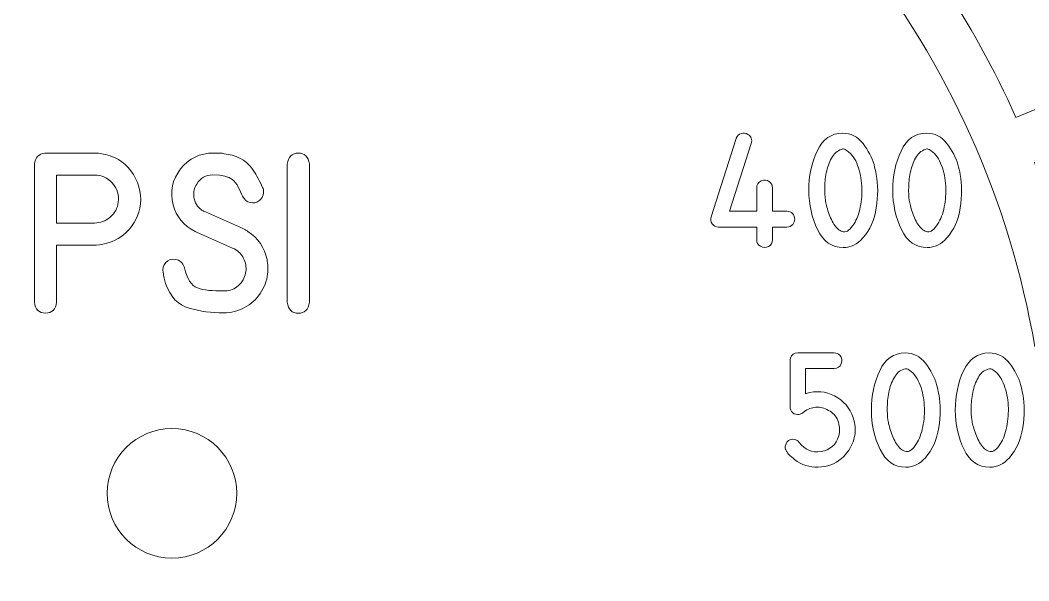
# Model space of a CAD drawing. Header units: millimetres. Extents: x -213 to 146, y -128 to 100.
# Drawn here: x -3.33 to 12.23, y -28.43 to -19.78 of the extents above; entities that cross this region are included whole.
import ezdxf

# ---------------------------------------------------------------- set-up
doc = ezdxf.new("R2010")
doc.units = ezdxf.units.MM
doc.header["$MEASUREMENT"] = 0
doc.layers.add('CUT', color=7, linetype='Continuous')
doc.layers.add('Engrave', color=7, linetype='Continuous')

msp = doc.modelspace()

# ---------------------------------------------------------------- linework, layer by layer
at = {"layer": 'CUT', "color": 250, "lineweight": 9}
msp.add_ellipse((-0.992, -27.0832), major_axis=(0, 17.5001), ratio=0.9999943, dxfattribs=at)
msp.add_open_spline([(-0.992, -26.0831), (-1.5442, -26.0831), (-1.992, -26.5308), (-1.992, -27.0831), (-1.992, -27.0831), (-1.992, -27.6353), (-1.5442, -28.0831), (-0.992, -28.0831), (-0.992, -28.0831), (-0.4397, -28.0831), (0.008, -27.6353), (0.008, -27.0831), (0.008, -27.0831), (0.008, -26.5308), (-0.4397, -26.0831), (-0.992, -26.0831)], degree=3, knots=[0, 0, 0, 0, 0.2, 0.2, 0.2, 0.2, 0.4, 0.4, 0.4, 0.4, 0.6, 0.6, 0.6, 0.6, 1, 1, 1, 1], dxfattribs=at)
at = {"layer": 'Engrave', "color": 240, "lineweight": 9}
for points, knots in [([(14.7694, -24.3303), (14.7264, -24.084), (14.6776, -23.8387), (14.6231, -23.5947), (14.6231, -23.5947), (14.6231, -23.5947), (12.9113, -23.9352), (12.9113, -23.9352), (12.9113, -23.9352), (12.7604, -23.2687), (12.5619, -22.6141), (12.3171, -21.9762), (12.3171, -21.9762), (12.3171, -21.9762), (13.9296, -21.3083), (13.9296, -21.3083), (13.9296, -21.3083), (13.8393, -21.0751), (13.7436, -20.8441), (13.6425, -20.6154), (13.6425, -20.6154), (13.6425, -20.6154), (12.0301, -21.2833), (12.0301, -21.2833), (12.0301, -21.2833), (11.3709, -19.8034), (10.4647, -18.447), (9.3497, -17.2718), (9.3497, -17.2718), (9.3497, -17.2718), (10.5838, -16.0376), (10.5838, -16.0376), (10.5838, -16.0376), (10.4112, -15.8567), (10.2344, -15.6799), (10.0535, -15.5073), (10.0535, -15.5073), (10.0535, -15.5073), (8.8193, -16.7414), (8.8193, -16.7414), (8.8193, -16.7414), (7.644, -15.6264), (6.2878, -14.7201), (4.8078, -14.061), (4.8078, -14.061), (4.8078, -14.061), (5.4757, -12.4486), (5.4757, -12.4486), (5.4757, -12.4486), (5.247, -12.3475), (5.016, -12.2518), (4.7828, -12.1615), (4.7828, -12.1615), (4.7828, -12.1615), (4.1149, -13.774), (4.1149, -13.774), (4.1149, -13.774), (2.6024, -13.1937), (1.0025, -12.8754), (-0.617, -12.8328), (-0.617, -12.8328), (-0.617, -12.8328), (-0.617, -11.0875), (-0.617, -11.0875), (-0.617, -11.0875), (-0.8669, -11.0816), (-1.117, -11.0816), (-1.367, -11.0875), (-1.367, -11.0875), (-1.367, -11.0875), (-1.367, -12.8328), (-1.367, -12.8328), (-1.367, -12.8328), (-1.8633, -12.8458), (-2.3586, -12.8848), (-2.8508, -12.9496), (-2.8508, -12.9496), (-2.8508, -12.9496), (-2.9885, -12.0805), (-2.9885, -12.0805), (-2.9885, -12.0805), (-2.9885, -12.0805), (-3.7292, -12.1978), (-3.7292, -12.1978), (-3.7292, -12.1978), (-3.7292, -12.1978), (-3.5916, -13.0669), (-3.5916, -13.0669), (-3.5916, -13.0669), (-4.0798, -13.1574), (-4.5628, -13.2734), (-5.0389, -13.4144), (-5.0389, -13.4144), (-5.0389, -13.4144), (-5.5782, -11.7545), (-5.5782, -11.7545), (-5.5782, -11.7545), (-5.8178, -11.8261), (-6.0556, -11.9034), (-6.2915, -11.9862), (-6.2915, -11.9862), (-6.2915, -11.9862), (-5.7522, -13.6461), (-5.7522, -13.6461), (-5.7522, -13.6461), (-6.2202, -13.8119), (-6.6792, -14.002), (-7.1273, -14.2157), (-7.1273, -14.2157), (-7.1273, -14.2157), (-7.5268, -13.4317), (-7.5268, -13.4317), (-7.5268, -13.4317), (-7.5268, -13.4317), (-8.1951, -13.7722), (-8.1951, -13.7722), (-8.1951, -13.7722), (-8.1951, -13.7722), (-7.7956, -14.5562), (-7.7956, -14.5562), (-7.7956, -14.5562), (-8.2319, -14.7932), (-8.6555, -15.0528), (-9.0647, -15.3339), (-9.0647, -15.3339), (-9.0647, -15.3339), (-10.0906, -13.9219), (-10.0906, -13.9219), (-10.0906, -13.9219), (-10.2962, -14.0641), (-10.4985, -14.2111), (-10.6973, -14.3628), (-10.6973, -14.3628), (-10.6973, -14.3628), (-9.6714, -15.7748), (-9.6714, -15.7748), (-9.6714, -15.7748), (-10.0653, -16.0771), (-10.4431, -16.3997), (-10.8033, -16.7414), (-10.8033, -16.7414), (-10.8033, -16.7414), (-11.4255, -16.1192), (-11.4255, -16.1192), (-11.4255, -16.1192), (-11.4255, -16.1192), (-11.9558, -16.6496), (-11.9558, -16.6496), (-11.9558, -16.6496), (-11.9558, -16.6496), (-10.8031, -17.8023), (-10.8031, -17.8023), (-10.8031, -17.8023), (-10.3169, -17.2883), (-9.791, -16.8133), (-9.2304, -16.3818), (-9.2304, -16.3818), (-9.2304, -16.3818), (-8.6237, -15.9409), (-8.6237, -15.9409), (-8.6237, -15.9409), (-4.8326, -13.3356), (0.0247, -12.8414), (4.2628, -14.6297), (4.2628, -14.6297), (8.501, -16.418), (11.543, -20.2835), (12.3218, -24.8171), (12.3218, -24.8171), (12.3218, -24.8171), (14.7694, -24.3303), (14.7694, -24.3303)], [0, 0, 0, 0, 0.0227273, 0.0227273, 0.0227273, 0.0227273, 0.0454545, 0.0454545, 0.0454545, 0.0454545, 0.0681818, 0.0681818, 0.0681818, 0.0681818, 0.0909091, 0.0909091, 0.0909091, 0.0909091, 0.1136364, 0.1136364, 0.1136364, 0.1136364, 0.1363636, 0.1363636, 0.1363636, 0.1363636, 0.1590909, 0.1590909, 0.1590909, 0.1590909, 0.1818182, 0.1818182, 0.1818182, 0.1818182, 0.2045455, 0.2045455, 0.2045455, 0.2045455, 0.2272727, 0.2272727, 0.2272727, 0.2272727, 0.25, 0.25, 0.25, 0.25, 0.2727273, 0.2727273, 0.2727273, 0.2727273, 0.2954545, 0.2954545, 0.2954545, 0.2954545, 0.3181818, 0.3181818, 0.3181818, 0.3181818, 0.3409091, 0.3409091, 0.3409091, 0.3409091, 0.3636364, 0.3636364, 0.3636364, 0.3636364, 0.3863636, 0.3863636, 0.3863636, 0.3863636, 0.4090909, 0.4090909, 0.4090909, 0.4090909, 0.4318182, 0.4318182, 0.4318182, 0.4318182, 0.4545455, 0.4545455, 0.4545455, 0.4545455, 0.4772727, 0.4772727, 0.4772727, 0.4772727, 0.5, 0.5, 0.5, 0.5, 0.5227273, 0.5227273, 0.5227273, 0.5227273, 0.5454545, 0.5454545, 0.5454545, 0.5454545, 0.5681818, 0.5681818, 0.5681818, 0.5681818, 0.5909091, 0.5909091, 0.5909091, 0.5909091, 0.6136364, 0.6136364, 0.6136364, 0.6136364, 0.6363636, 0.6363636, 0.6363636, 0.6363636, 0.6590909, 0.6590909, 0.6590909, 0.6590909, 0.6818182, 0.6818182, 0.6818182, 0.6818182, 0.7045455, 0.7045455, 0.7045455, 0.7045455, 0.7272727, 0.7272727, 0.7272727, 0.7272727, 0.75, 0.75, 0.75, 0.75, 0.7727273, 0.7727273, 0.7727273, 0.7727273, 0.7954545, 0.7954545, 0.7954545, 0.7954545, 0.8181818, 0.8181818, 0.8181818, 0.8181818, 0.8409091, 0.8409091, 0.8409091, 0.8409091, 0.8636364, 0.8636364, 0.8636364, 0.8636364, 0.8863636, 0.8863636, 0.8863636, 0.8863636, 0.9090909, 0.9090909, 0.9090909, 0.9090909, 0.9318182, 0.9318182, 0.9318182, 0.9318182, 0.9545455, 0.9545455, 0.9545455, 0.9545455, 1, 1, 1, 1]), ([(7.4421, -22.974), (7.4007, -22.974), (7.3683, -22.9572), (7.3445, -22.924), (7.3445, -22.924), (7.3207, -22.8908), (7.3148, -22.8543), (7.3269, -22.8146), (7.3269, -22.8146), (7.3269, -22.8146), (7.7135, -21.6105), (7.7135, -21.6105), (7.7135, -21.6105), (7.7135, -21.6099), (7.7135, -21.609), (7.7138, -21.6078), (7.7138, -21.6078), (7.714, -21.6067), (7.7146, -21.6055), (7.7152, -21.6046), (7.7152, -21.6046), (7.7296, -21.5678), (7.7546, -21.5437), (7.7902, -21.5323), (7.7902, -21.5323), (7.8258, -21.5205), (7.8607, -21.5249), (7.8951, -21.5449), (7.8951, -21.5449), (7.9486, -21.5784), (7.9651, -21.6252), (7.9451, -21.6854), (7.9451, -21.6854), (7.9451, -21.6854), (7.6091, -22.7303), (7.6091, -22.7303), (7.6091, -22.7303), (7.6091, -22.7303), (8.0304, -22.7303), (8.0304, -22.7303), (8.0304, -22.7303), (8.0304, -22.7303), (8.0304, -22.3728), (8.0304, -22.3728), (8.0304, -22.3728), (8.0304, -22.321), (8.0536, -22.2843), (8.1, -22.2625), (8.1, -22.2625), (8.1468, -22.2408), (8.1897, -22.2455), (8.2294, -22.2772), (8.2294, -22.2772), (8.2591, -22.3013), (8.2741, -22.3331), (8.2741, -22.3728), (8.2741, -22.3728), (8.2741, -22.3728), (8.2741, -22.7303), (8.2741, -22.7303), (8.2741, -22.7303), (8.2741, -22.7303), (8.4972, -22.7303), (8.4972, -22.7303), (8.4972, -22.7303), (8.5369, -22.7303), (8.5666, -22.7429), (8.5869, -22.7685), (8.5869, -22.7685), (8.6069, -22.7941), (8.6169, -22.822), (8.6169, -22.8526), (8.6169, -22.8526), (8.6169, -22.8828), (8.6069, -22.9108), (8.5869, -22.936), (8.5869, -22.936), (8.5666, -22.9613), (8.5369, -22.974), (8.4972, -22.974), (8.4972, -22.974), (8.4972, -22.974), (8.2741, -22.974), (8.2741, -22.974), (8.2741, -22.974), (8.2741, -22.9813), (8.2741, -23.0154), (8.2741, -23.0763), (8.2741, -23.0763), (8.2741, -23.1371), (8.2741, -23.168), (8.2741, -23.1686), (8.2741, -23.1686), (8.2741, -23.2186), (8.2529, -23.2541), (8.2103, -23.2753), (8.2103, -23.2753), (8.1691, -23.295), (8.1289, -23.2938), (8.0895, -23.2718), (8.0895, -23.2718), (8.0501, -23.25), (8.0307, -23.2156), (8.0313, -23.1686), (8.0313, -23.1686), (8.0313, -23.1645), (8.031, -23.133), (8.031, -23.0739), (8.031, -23.0739), (8.0307, -23.0145), (8.0304, -22.9813), (8.0304, -22.974), (8.0304, -22.974), (8.0304, -22.974), (7.4421, -22.974), (7.4421, -22.974)], [0, 0, 0, 0, 0.0333333, 0.0333333, 0.0333333, 0.0333333, 0.0666667, 0.0666667, 0.0666667, 0.0666667, 0.1, 0.1, 0.1, 0.1, 0.1333333, 0.1333333, 0.1333333, 0.1333333, 0.1666667, 0.1666667, 0.1666667, 0.1666667, 0.2, 0.2, 0.2, 0.2, 0.2333333, 0.2333333, 0.2333333, 0.2333333, 0.2666667, 0.2666667, 0.2666667, 0.2666667, 0.3, 0.3, 0.3, 0.3, 0.3333333, 0.3333333, 0.3333333, 0.3333333, 0.3666667, 0.3666667, 0.3666667, 0.3666667, 0.4, 0.4, 0.4, 0.4, 0.4333333, 0.4333333, 0.4333333, 0.4333333, 0.4666667, 0.4666667, 0.4666667, 0.4666667, 0.5, 0.5, 0.5, 0.5, 0.5333333, 0.5333333, 0.5333333, 0.5333333, 0.5666667, 0.5666667, 0.5666667, 0.5666667, 0.6, 0.6, 0.6, 0.6, 0.6333333, 0.6333333, 0.6333333, 0.6333333, 0.6666667, 0.6666667, 0.6666667, 0.6666667, 0.7, 0.7, 0.7, 0.7, 0.7333333, 0.7333333, 0.7333333, 0.7333333, 0.7666667, 0.7666667, 0.7666667, 0.7666667, 0.8, 0.8, 0.8, 0.8, 0.8333333, 0.8333333, 0.8333333, 0.8333333, 0.8666667, 0.8666667, 0.8666667, 0.8666667, 0.9, 0.9, 0.9, 0.9, 0.9333333, 0.9333333, 0.9333333, 0.9333333, 1, 1, 1, 1]), ([(9.3556, -21.5261), (9.4844, -21.5261), (9.5893, -21.5796), (9.6711, -21.6863), (9.6711, -21.6863), (9.7525, -21.793), (9.8089, -21.9015), (9.8407, -22.0118), (9.8407, -22.0118), (9.8539, -22.06), (9.8654, -22.1105), (9.8751, -22.1635), (9.8751, -22.1635), (9.9045, -22.3201), (9.9045, -22.4918), (9.8754, -22.6785), (9.8754, -22.6785), (9.8466, -22.8652), (9.7778, -23.0198), (9.6693, -23.1427), (9.6693, -23.1427), (9.582, -23.2409), (9.4809, -23.29), (9.3662, -23.29), (9.3662, -23.29), (9.1898, -23.29), (9.0572, -23.198), (8.9687, -23.0142), (8.9687, -23.0142), (8.88, -22.8305), (8.835, -22.6285), (8.8344, -22.408), (8.8344, -22.408), (8.8335, -22.1876), (8.8764, -21.9853), (8.9629, -21.8016), (8.9629, -21.8016), (9.0496, -21.6178), (9.1807, -21.5261), (9.3556, -21.5261)], [0, 0, 0, 0, 0.0909091, 0.0909091, 0.0909091, 0.0909091, 0.1818182, 0.1818182, 0.1818182, 0.1818182, 0.2727273, 0.2727273, 0.2727273, 0.2727273, 0.3636364, 0.3636364, 0.3636364, 0.3636364, 0.4545455, 0.4545455, 0.4545455, 0.4545455, 0.5454545, 0.5454545, 0.5454545, 0.5454545, 0.6363636, 0.6363636, 0.6363636, 0.6363636, 0.7272727, 0.7272727, 0.7272727, 0.7272727, 0.8181818, 0.8181818, 0.8181818, 0.8181818, 1, 1, 1, 1]), ([(10.6509, -21.5261), (10.7797, -21.5261), (10.8846, -21.5796), (10.9664, -21.6863), (10.9664, -21.6863), (11.0478, -21.793), (11.1042, -21.9015), (11.136, -22.0118), (11.136, -22.0118), (11.1492, -22.06), (11.1607, -22.1105), (11.1704, -22.1635), (11.1704, -22.1635), (11.1998, -22.3201), (11.1998, -22.4918), (11.1707, -22.6785), (11.1707, -22.6785), (11.1419, -22.8652), (11.0731, -23.0198), (10.9646, -23.1427), (10.9646, -23.1427), (10.8773, -23.2409), (10.7762, -23.29), (10.6615, -23.29), (10.6615, -23.29), (10.4851, -23.29), (10.3525, -23.198), (10.264, -23.0142), (10.264, -23.0142), (10.1753, -22.8305), (10.1303, -22.6285), (10.1297, -22.408), (10.1297, -22.408), (10.1288, -22.1876), (10.1717, -21.9853), (10.2582, -21.8016), (10.2582, -21.8016), (10.3449, -21.6178), (10.476, -21.5261), (10.6509, -21.5261)], [0, 0, 0, 0, 0.0909091, 0.0909091, 0.0909091, 0.0909091, 0.1818182, 0.1818182, 0.1818182, 0.1818182, 0.2727273, 0.2727273, 0.2727273, 0.2727273, 0.3636364, 0.3636364, 0.3636364, 0.3636364, 0.4545455, 0.4545455, 0.4545455, 0.4545455, 0.5454545, 0.5454545, 0.5454545, 0.5454545, 0.6363636, 0.6363636, 0.6363636, 0.6363636, 0.7272727, 0.7272727, 0.7272727, 0.7272727, 0.8181818, 0.8181818, 0.8181818, 0.8181818, 1, 1, 1, 1]), ([(9.3618, -21.7698), (9.2936, -21.7836), (9.2392, -21.8227), (9.1995, -21.8871), (9.1995, -21.8871), (9.1595, -21.9512), (9.1301, -22.0244), (9.111, -22.1067), (9.111, -22.1067), (9.0922, -22.1887), (9.0819, -22.2716), (9.0802, -22.3554), (9.0802, -22.3554), (9.0784, -22.4392), (9.0816, -22.5074), (9.0896, -22.5597), (9.0896, -22.5597), (9.0966, -22.6091), (9.1128, -22.6726), (9.1387, -22.7505), (9.1387, -22.7505), (9.1645, -22.8282), (9.1972, -22.8952), (9.2366, -22.951), (9.2366, -22.951), (9.2757, -23.0072), (9.3206, -23.0392), (9.3712, -23.0475), (9.3712, -23.0475), (9.4218, -23.056), (9.4756, -23.0151), (9.5323, -22.9258), (9.5323, -22.9258), (9.5755, -22.8567), (9.6076, -22.7691), (9.6287, -22.6629), (9.6287, -22.6629), (9.6499, -22.5568), (9.6575, -22.4483), (9.6511, -22.3375), (9.6511, -22.3375), (9.6449, -22.2267), (9.6237, -22.122), (9.5879, -22.0238), (9.5879, -22.0238), (9.552, -21.9256), (9.4991, -21.8501), (9.4288, -21.7966), (9.4288, -21.7966), (9.4077, -21.7816), (9.3877, -21.7728), (9.3686, -21.7698), (9.3686, -21.7698), (9.368, -21.7698), (9.3674, -21.7698), (9.3665, -21.7698), (9.3665, -21.7698), (9.3656, -21.7698), (9.3641, -21.7698), (9.3618, -21.7698)], [0, 0, 0, 0, 0.0625, 0.0625, 0.0625, 0.0625, 0.125, 0.125, 0.125, 0.125, 0.1875, 0.1875, 0.1875, 0.1875, 0.25, 0.25, 0.25, 0.25, 0.3125, 0.3125, 0.3125, 0.3125, 0.375, 0.375, 0.375, 0.375, 0.4375, 0.4375, 0.4375, 0.4375, 0.5, 0.5, 0.5, 0.5, 0.5625, 0.5625, 0.5625, 0.5625, 0.625, 0.625, 0.625, 0.625, 0.6875, 0.6875, 0.6875, 0.6875, 0.75, 0.75, 0.75, 0.75, 0.8125, 0.8125, 0.8125, 0.8125, 0.875, 0.875, 0.875, 0.875, 1, 1, 1, 1]), ([(10.6571, -21.7698), (10.5889, -21.7836), (10.5345, -21.8227), (10.4948, -21.8871), (10.4948, -21.8871), (10.4548, -21.9512), (10.4254, -22.0244), (10.4063, -22.1067), (10.4063, -22.1067), (10.3875, -22.1887), (10.3772, -22.2716), (10.3755, -22.3554), (10.3755, -22.3554), (10.3737, -22.4392), (10.3769, -22.5074), (10.3849, -22.5597), (10.3849, -22.5597), (10.3919, -22.6091), (10.4081, -22.6726), (10.434, -22.7505), (10.434, -22.7505), (10.4598, -22.8282), (10.4925, -22.8952), (10.5319, -22.951), (10.5319, -22.951), (10.571, -23.0072), (10.6159, -23.0392), (10.6665, -23.0475), (10.6665, -23.0475), (10.7171, -23.056), (10.7709, -23.0151), (10.8276, -22.9258), (10.8276, -22.9258), (10.8708, -22.8567), (10.9029, -22.7691), (10.924, -22.6629), (10.924, -22.6629), (10.9452, -22.5568), (10.9528, -22.4483), (10.9464, -22.3375), (10.9464, -22.3375), (10.9402, -22.2267), (10.919, -22.122), (10.8832, -22.0238), (10.8832, -22.0238), (10.8473, -21.9256), (10.7944, -21.8501), (10.7241, -21.7966), (10.7241, -21.7966), (10.703, -21.7816), (10.683, -21.7728), (10.6639, -21.7698), (10.6639, -21.7698), (10.6633, -21.7698), (10.6627, -21.7698), (10.6618, -21.7698), (10.6618, -21.7698), (10.6609, -21.7698), (10.6594, -21.7698), (10.6571, -21.7698)], [0, 0, 0, 0, 0.0625, 0.0625, 0.0625, 0.0625, 0.125, 0.125, 0.125, 0.125, 0.1875, 0.1875, 0.1875, 0.1875, 0.25, 0.25, 0.25, 0.25, 0.3125, 0.3125, 0.3125, 0.3125, 0.375, 0.375, 0.375, 0.375, 0.4375, 0.4375, 0.4375, 0.4375, 0.5, 0.5, 0.5, 0.5, 0.5625, 0.5625, 0.5625, 0.5625, 0.625, 0.625, 0.625, 0.625, 0.6875, 0.6875, 0.6875, 0.6875, 0.75, 0.75, 0.75, 0.75, 0.8125, 0.8125, 0.8125, 0.8125, 0.875, 0.875, 0.875, 0.875, 1, 1, 1, 1]), ([(-2.1861, -21.8329), (-2.1861, -21.8329), (-2.1631, -21.8329), (-2.1631, -21.8329), (-2.1631, -21.8329), (-2.0602, -21.8403), (-1.9655, -21.8634), (-1.8787, -21.9029), (-1.8787, -21.9029), (-1.7124, -21.9807), (-1.5947, -22.1091), (-1.5256, -22.2877), (-1.5256, -22.2877), (-1.4564, -22.4659), (-1.4573, -22.64), (-1.5276, -22.8095), (-1.5276, -22.8095), (-1.5848, -22.9437), (-1.6692, -23.0491), (-1.7812, -23.1248), (-1.7812, -23.1248), (-1.8927, -23.2009), (-2.0203, -23.2433), (-2.1631, -23.252), (-2.1631, -23.252), (-2.1631, -23.252), (-2.1861, -23.2532), (-2.1861, -23.2532), (-2.1861, -23.2532), (-2.1861, -23.2532), (-2.7722, -23.2532), (-2.7722, -23.2532), (-2.7722, -23.2532), (-2.7722, -23.2532), (-2.7722, -24.1323), (-2.7722, -24.1323), (-2.7722, -24.1323), (-2.7866, -24.2455), (-2.8438, -24.3023), (-2.9434, -24.3023), (-2.9434, -24.3023), (-3.043, -24.3023), (-3.0998, -24.2455), (-3.1134, -24.1323), (-3.1134, -24.1323), (-3.1134, -24.1323), (-3.1134, -22.0016), (-3.1134, -22.0016), (-3.1134, -22.0016), (-3.1015, -21.902), (-3.0484, -21.8457), (-2.9541, -21.8329), (-2.9541, -21.8329), (-2.9541, -21.8329), (-2.9434, -21.8329), (-2.9434, -21.8329), (-2.9434, -21.8329), (-2.9434, -21.8329), (-2.1861, -21.8329), (-2.1861, -21.8329)], [0, 0, 0, 0, 0.0625, 0.0625, 0.0625, 0.0625, 0.125, 0.125, 0.125, 0.125, 0.1875, 0.1875, 0.1875, 0.1875, 0.25, 0.25, 0.25, 0.25, 0.3125, 0.3125, 0.3125, 0.3125, 0.375, 0.375, 0.375, 0.375, 0.4375, 0.4375, 0.4375, 0.4375, 0.5, 0.5, 0.5, 0.5, 0.5625, 0.5625, 0.5625, 0.5625, 0.625, 0.625, 0.625, 0.625, 0.6875, 0.6875, 0.6875, 0.6875, 0.75, 0.75, 0.75, 0.75, 0.8125, 0.8125, 0.8125, 0.8125, 0.875, 0.875, 0.875, 0.875, 1, 1, 1, 1]), ([(0.0804, -22.9882), (0.0804, -22.9882), (0.0997, -22.9964), (0.0997, -22.9964), (0.0997, -22.9964), (0.0997, -22.9964), (0.1215, -23.0071), (0.1215, -23.0071), (0.1215, -23.0071), (0.1215, -23.0071), (0.1409, -23.0182), (0.1409, -23.0182), (0.1409, -23.0182), (0.1462, -23.0223), (0.1528, -23.026), (0.1594, -23.0297), (0.1594, -23.0297), (0.1664, -23.033), (0.173, -23.0371), (0.1796, -23.0408), (0.1796, -23.0408), (0.3384, -23.1454), (0.4372, -23.2903), (0.4747, -23.4751), (0.4747, -23.4751), (0.4891, -23.5475), (0.4924, -23.622), (0.4845, -23.6981), (0.4845, -23.6981), (0.4714, -23.8076), (0.4331, -23.9084), (0.3693, -24.0014), (0.3693, -24.0014), (0.3055, -24.0945), (0.2253, -24.1661), (0.129, -24.2167), (0.129, -24.2167), (0.0252, -24.2714), (-0.0822, -24.2986), (-0.1933, -24.2986), (-0.1933, -24.2986), (-0.3797, -24.2986), (-0.5575, -24.2747), (-0.7275, -24.227), (-0.7275, -24.227), (-0.8971, -24.1792), (-1.0181, -24.0512), (-1.0901, -23.843), (-1.0901, -23.843), (-1.1, -23.8162), (-1.107, -23.7891), (-1.1119, -23.7611), (-1.1119, -23.7611), (-1.1169, -23.7327), (-1.1226, -23.7047), (-1.1288, -23.6763), (-1.1288, -23.6763), (-1.1407, -23.6187), (-1.1267, -23.5677), (-1.086, -23.5232), (-1.086, -23.5232), (-1.0457, -23.4792), (-0.995, -23.4623), (-0.9349, -23.4726), (-0.9349, -23.4726), (-0.8712, -23.4858), (-0.8271, -23.5249), (-0.802, -23.5907), (-0.802, -23.5907), (-0.802, -23.5907), (-0.7983, -23.6018), (-0.7983, -23.6018), (-0.7983, -23.6018), (-0.76, -23.7763), (-0.6925, -23.8804), (-0.5966, -23.9142), (-0.5966, -23.9142), (-0.5003, -23.9479), (-0.367, -23.9632), (-0.1958, -23.9599), (-0.1958, -23.9599), (-0.0381, -23.9599), (0.0701, -23.8858), (0.129, -23.738), (0.129, -23.738), (0.1545, -23.6722), (0.1586, -23.6035), (0.1409, -23.5323), (0.1409, -23.5323), (0.1232, -23.4615), (0.0882, -23.4018), (0.0359, -23.3545), (0.0359, -23.3545), (0.0125, -23.3343), (-0.018, -23.3158), (-0.0558, -23.2981), (-0.0558, -23.2981), (-0.0558, -23.2981), (-0.6139, -23.0532), (-0.6139, -23.0532), (-0.6139, -23.0532), (-0.6139, -23.0532), (-0.632, -23.0433), (-0.632, -23.0433), (-0.632, -23.0433), (-0.8148, -22.947), (-0.928, -22.81), (-0.972, -22.6322), (-0.972, -22.6322), (-1.0259, -22.4264), (-0.9885, -22.242), (-0.8592, -22.0782), (-0.8592, -22.0782), (-0.7304, -21.9148), (-0.5608, -21.8329), (-0.3513, -21.8329), (-0.3513, -21.8329), (-0.3513, -21.8329), (-0.2184, -21.8366), (-0.2184, -21.8366), (-0.2184, -21.8366), (-0.1752, -21.8444), (-0.1332, -21.8522), (-0.0933, -21.8601), (-0.0933, -21.8601), (-0.053, -21.8675), (-0.0122, -21.8806), (0.0285, -21.8992), (0.0285, -21.8992), (0.1298, -21.9465), (0.2076, -22.0119), (0.2615, -22.0947), (0.2615, -22.0947), (0.3154, -22.1774), (0.364, -22.2671), (0.4072, -22.3634), (0.4072, -22.3634), (0.4113, -22.3725), (0.415, -22.3828), (0.4183, -22.3947), (0.4183, -22.3947), (0.4269, -22.4342), (0.4228, -22.47), (0.4059, -22.5021), (0.4059, -22.5021), (0.3965, -22.5223), (0.3862, -22.5375), (0.3759, -22.5478), (0.3759, -22.5478), (0.3656, -22.5585), (0.357, -22.5655), (0.3508, -22.5696), (0.3508, -22.5696), (0.3088, -22.5992), (0.2631, -22.6083), (0.2133, -22.5959), (0.2133, -22.5959), (0.1631, -22.5848), (0.1252, -22.5527), (0.0985, -22.4996), (0.0985, -22.4996), (0.0775, -22.4531), (0.0553, -22.4054), (0.0318, -22.3568), (0.0318, -22.3568), (0.008, -22.3083), (-0.0254, -22.2679), (-0.0678, -22.2354), (-0.0678, -22.2354), (-0.0855, -22.2227), (-0.1028, -22.2132), (-0.1192, -22.2074), (-0.1192, -22.2074), (-0.1357, -22.2013), (-0.1538, -22.1947), (-0.174, -22.1873), (-0.174, -22.1873), (-0.174, -22.1873), (-0.2522, -22.1741), (-0.2522, -22.1741), (-0.2522, -22.1741), (-0.2522, -22.1741), (-0.3633, -22.1704), (-0.3633, -22.1704), (-0.3633, -22.1704), (-0.4711, -22.172), (-0.5534, -22.2185), (-0.6102, -22.3103), (-0.6102, -22.3103), (-0.6489, -22.3692), (-0.6633, -22.4346), (-0.6538, -22.507), (-0.6538, -22.507), (-0.6427, -22.5959), (-0.6008, -22.6651), (-0.5283, -22.7145), (-0.5283, -22.7145), (-0.525, -22.7165), (-0.5217, -22.7194), (-0.5176, -22.7223), (-0.5176, -22.7223), (-0.5135, -22.7248), (-0.509, -22.7276), (-0.5044, -22.7301), (-0.5044, -22.7301), (-0.5044, -22.7301), (-0.4909, -22.7359), (-0.4909, -22.7359), (-0.4909, -22.7359), (-0.4909, -22.7359), (-0.4765, -22.7421), (-0.4765, -22.7421), (-0.4765, -22.7421), (-0.4765, -22.7421), (0.0804, -22.9882), (0.0804, -22.9882)], [0, 0, 0, 0, 0.0181818, 0.0181818, 0.0181818, 0.0181818, 0.0363636, 0.0363636, 0.0363636, 0.0363636, 0.0545455, 0.0545455, 0.0545455, 0.0545455, 0.0727273, 0.0727273, 0.0727273, 0.0727273, 0.0909091, 0.0909091, 0.0909091, 0.0909091, 0.1090909, 0.1090909, 0.1090909, 0.1090909, 0.1272727, 0.1272727, 0.1272727, 0.1272727, 0.1454545, 0.1454545, 0.1454545, 0.1454545, 0.1636364, 0.1636364, 0.1636364, 0.1636364, 0.1818182, 0.1818182, 0.1818182, 0.1818182, 0.2, 0.2, 0.2, 0.2, 0.2181818, 0.2181818, 0.2181818, 0.2181818, 0.2363636, 0.2363636, 0.2363636, 0.2363636, 0.2545455, 0.2545455, 0.2545455, 0.2545455, 0.2727273, 0.2727273, 0.2727273, 0.2727273, 0.2909091, 0.2909091, 0.2909091, 0.2909091, 0.3090909, 0.3090909, 0.3090909, 0.3090909, 0.3272727, 0.3272727, 0.3272727, 0.3272727, 0.3454545, 0.3454545, 0.3454545, 0.3454545, 0.3636364, 0.3636364, 0.3636364, 0.3636364, 0.3818182, 0.3818182, 0.3818182, 0.3818182, 0.4, 0.4, 0.4, 0.4, 0.4181818, 0.4181818, 0.4181818, 0.4181818, 0.4363636, 0.4363636, 0.4363636, 0.4363636, 0.4545455, 0.4545455, 0.4545455, 0.4545455, 0.4727273, 0.4727273, 0.4727273, 0.4727273, 0.4909091, 0.4909091, 0.4909091, 0.4909091, 0.5090909, 0.5090909, 0.5090909, 0.5090909, 0.5272727, 0.5272727, 0.5272727, 0.5272727, 0.5454545, 0.5454545, 0.5454545, 0.5454545, 0.5636364, 0.5636364, 0.5636364, 0.5636364, 0.5818182, 0.5818182, 0.5818182, 0.5818182, 0.6, 0.6, 0.6, 0.6, 0.6181818, 0.6181818, 0.6181818, 0.6181818, 0.6363636, 0.6363636, 0.6363636, 0.6363636, 0.6545455, 0.6545455, 0.6545455, 0.6545455, 0.6727273, 0.6727273, 0.6727273, 0.6727273, 0.6909091, 0.6909091, 0.6909091, 0.6909091, 0.7090909, 0.7090909, 0.7090909, 0.7090909, 0.7272727, 0.7272727, 0.7272727, 0.7272727, 0.7454545, 0.7454545, 0.7454545, 0.7454545, 0.7636364, 0.7636364, 0.7636364, 0.7636364, 0.7818182, 0.7818182, 0.7818182, 0.7818182, 0.8, 0.8, 0.8, 0.8, 0.8181818, 0.8181818, 0.8181818, 0.8181818, 0.8363636, 0.8363636, 0.8363636, 0.8363636, 0.8545455, 0.8545455, 0.8545455, 0.8545455, 0.8727273, 0.8727273, 0.8727273, 0.8727273, 0.8909091, 0.8909091, 0.8909091, 0.8909091, 0.9090909, 0.9090909, 0.9090909, 0.9090909, 0.9272727, 0.9272727, 0.9272727, 0.9272727, 0.9454545, 0.9454545, 0.9454545, 0.9454545, 0.9636364, 0.9636364, 0.9636364, 0.9636364, 1, 1, 1, 1]), ([(1.1294, -24.136), (1.1117, -24.2492), (1.0545, -24.3056), (0.9578, -24.3052), (0.9578, -24.3052), (0.8607, -24.3048), (0.8039, -24.2484), (0.787, -24.136), (0.787, -24.136), (0.787, -24.136), (0.787, -22.0041), (0.787, -22.0041), (0.787, -22.0041), (0.8039, -21.8909), (0.8607, -21.8337), (0.9578, -21.8333), (0.9578, -21.8333), (1.0545, -21.8329), (1.1117, -21.8901), (1.1294, -22.0041), (1.1294, -22.0041), (1.1294, -22.0041), (1.1294, -24.136), (1.1294, -24.136)], [0, 0, 0, 0, 0.1428571, 0.1428571, 0.1428571, 0.1428571, 0.2857143, 0.2857143, 0.2857143, 0.2857143, 0.4285714, 0.4285714, 0.4285714, 0.4285714, 0.5714286, 0.5714286, 0.5714286, 0.5714286, 0.7142857, 0.7142857, 0.7142857, 0.7142857, 1, 1, 1, 1]), ([(-2.1861, -22.1729), (-2.1861, -22.1729), (-2.7722, -22.1729), (-2.7722, -22.1729), (-2.7722, -22.1729), (-2.7722, -22.1729), (-2.7722, -22.912), (-2.7722, -22.912), (-2.7722, -22.912), (-2.7722, -22.912), (-2.1861, -22.912), (-2.1861, -22.912), (-2.1861, -22.912), (-2.0944, -22.912), (-2.0137, -22.8816), (-1.9433, -22.8202), (-1.9433, -22.8202), (-1.8729, -22.7593), (-1.8318, -22.6828), (-1.8194, -22.5914), (-1.8194, -22.5914), (-1.805, -22.4803), (-1.8351, -22.3828), (-1.9087, -22.2988), (-1.9087, -22.2988), (-1.9828, -22.2148), (-2.0754, -22.1729), (-2.1861, -22.1729)], [0, 0, 0, 0, 0.125, 0.125, 0.125, 0.125, 0.25, 0.25, 0.25, 0.25, 0.375, 0.375, 0.375, 0.375, 0.5, 0.5, 0.5, 0.5, 0.625, 0.625, 0.625, 0.625, 0.75, 0.75, 0.75, 0.75, 1, 1, 1, 1]), ([(8.493, -26.4359), (8.4913, -26.4341), (8.4883, -26.4294), (8.4839, -26.4218), (8.4839, -26.4218), (8.4798, -26.4139), (8.4772, -26.4089), (8.4769, -26.4065), (8.4769, -26.4065), (8.4663, -26.3709), (8.4704, -26.3371), (8.4889, -26.3051), (8.4889, -26.3051), (8.4963, -26.2919), (8.5069, -26.2801), (8.5207, -26.2698), (8.5207, -26.2698), (8.546, -26.2507), (8.5754, -26.2442), (8.6095, -26.2504), (8.6095, -26.2504), (8.6433, -26.2563), (8.6691, -26.2722), (8.6868, -26.298), (8.6868, -26.298), (8.7717, -26.4118), (8.8843, -26.4582), (9.024, -26.4371), (9.024, -26.4371), (9.1639, -26.4162), (9.2545, -26.3362), (9.2959, -26.1972), (9.2959, -26.1972), (9.3159, -26.1302), (9.3144, -26.0596), (9.2912, -25.9858), (9.2912, -25.9858), (9.2677, -25.912), (9.2254, -25.8559), (9.1639, -25.8174), (9.1639, -25.8174), (9.0975, -25.7756), (9.0322, -25.7547), (8.9684, -25.7547), (8.9684, -25.7547), (8.902, -25.7547), (8.8405, -25.7724), (8.7841, -25.808), (8.7841, -25.808), (8.7688, -25.8182), (8.7541, -25.8288), (8.7403, -25.84), (8.7403, -25.84), (8.7218, -25.8541), (8.7035, -25.8629), (8.685, -25.8656), (8.685, -25.8656), (8.6483, -25.872), (8.6159, -25.8632), (8.5877, -25.8394), (8.5877, -25.8394), (8.5598, -25.8156), (8.5457, -25.785), (8.5457, -25.7477), (8.5457, -25.7477), (8.5457, -25.7477), (8.5457, -25.0354), (8.5457, -25.0354), (8.5457, -25.0354), (8.5457, -25.0292), (8.5465, -25.0218), (8.5483, -25.0136), (8.5483, -25.0136), (8.5501, -25.0051), (8.551, -24.9998), (8.5515, -24.9974), (8.5515, -24.9974), (8.5695, -24.9436), (8.6071, -24.9166), (8.6644, -24.9166), (8.6644, -24.9166), (8.6644, -24.9166), (9.2259, -24.9166), (9.2259, -24.9166), (9.2259, -24.9166), (9.2259, -24.9166), (9.2259, -24.9166), (9.2259, -24.9166), (9.2259, -24.9166), (9.2589, -24.9166), (9.2871, -24.9287), (9.3112, -24.9528), (9.3112, -24.9528), (9.3479, -24.9901), (9.3559, -25.033), (9.335, -25.0818), (9.335, -25.0818), (9.3141, -25.1306), (9.2777, -25.155), (9.2259, -25.155), (9.2259, -25.155), (9.2259, -25.155), (8.7835, -25.155), (8.7835, -25.155), (8.7835, -25.155), (8.7835, -25.155), (8.7835, -25.5463), (8.7835, -25.5463), (8.7835, -25.5463), (8.7835, -25.5463), (8.7876, -25.5448), (8.7961, -25.5419), (8.7961, -25.5419), (8.9467, -25.4955), (9.0922, -25.5084), (9.233, -25.581), (9.233, -25.581), (9.3735, -25.6536), (9.4691, -25.765), (9.5188, -25.915), (9.5188, -25.915), (9.5282, -25.9441), (9.5364, -25.9796), (9.5437, -26.0217), (9.5437, -26.0217), (9.5581, -26.1105), (9.549, -26.1995), (9.5167, -26.2883), (9.5167, -26.2883), (9.4844, -26.3768), (9.4367, -26.4524), (9.3741, -26.5144), (9.3741, -26.5144), (9.28, -26.6085), (9.1648, -26.6623), (9.0287, -26.6761), (9.0287, -26.6761), (8.8929, -26.6899), (8.7688, -26.6617), (8.6568, -26.5908), (8.6568, -26.5908), (8.6303, -26.575), (8.6001, -26.5517), (8.5654, -26.522), (8.5654, -26.522), (8.531, -26.4921), (8.5069, -26.4635), (8.493, -26.4359)], [0, 0, 0, 0, 0.0263158, 0.0263158, 0.0263158, 0.0263158, 0.0526316, 0.0526316, 0.0526316, 0.0526316, 0.0789474, 0.0789474, 0.0789474, 0.0789474, 0.1052632, 0.1052632, 0.1052632, 0.1052632, 0.1315789, 0.1315789, 0.1315789, 0.1315789, 0.1578947, 0.1578947, 0.1578947, 0.1578947, 0.1842105, 0.1842105, 0.1842105, 0.1842105, 0.2105263, 0.2105263, 0.2105263, 0.2105263, 0.2368421, 0.2368421, 0.2368421, 0.2368421, 0.2631579, 0.2631579, 0.2631579, 0.2631579, 0.2894737, 0.2894737, 0.2894737, 0.2894737, 0.3157895, 0.3157895, 0.3157895, 0.3157895, 0.3421053, 0.3421053, 0.3421053, 0.3421053, 0.3684211, 0.3684211, 0.3684211, 0.3684211, 0.3947368, 0.3947368, 0.3947368, 0.3947368, 0.4210526, 0.4210526, 0.4210526, 0.4210526, 0.4473684, 0.4473684, 0.4473684, 0.4473684, 0.4736842, 0.4736842, 0.4736842, 0.4736842, 0.5, 0.5, 0.5, 0.5, 0.5263158, 0.5263158, 0.5263158, 0.5263158, 0.5526316, 0.5526316, 0.5526316, 0.5526316, 0.5789474, 0.5789474, 0.5789474, 0.5789474, 0.6052632, 0.6052632, 0.6052632, 0.6052632, 0.6315789, 0.6315789, 0.6315789, 0.6315789, 0.6578947, 0.6578947, 0.6578947, 0.6578947, 0.6842105, 0.6842105, 0.6842105, 0.6842105, 0.7105263, 0.7105263, 0.7105263, 0.7105263, 0.7368421, 0.7368421, 0.7368421, 0.7368421, 0.7631579, 0.7631579, 0.7631579, 0.7631579, 0.7894737, 0.7894737, 0.7894737, 0.7894737, 0.8157895, 0.8157895, 0.8157895, 0.8157895, 0.8421053, 0.8421053, 0.8421053, 0.8421053, 0.8684211, 0.8684211, 0.8684211, 0.8684211, 0.8947368, 0.8947368, 0.8947368, 0.8947368, 0.9210526, 0.9210526, 0.9210526, 0.9210526, 0.9473684, 0.9473684, 0.9473684, 0.9473684, 1, 1, 1, 1]), ([(10.3207, -24.9166), (10.4495, -24.9166), (10.5544, -24.9701), (10.6362, -25.0768), (10.6362, -25.0768), (10.7176, -25.1835), (10.774, -25.292), (10.8058, -25.4023), (10.8058, -25.4023), (10.819, -25.4505), (10.8305, -25.501), (10.8402, -25.554), (10.8402, -25.554), (10.8696, -25.7106), (10.8696, -25.8823), (10.8405, -26.069), (10.8405, -26.069), (10.8117, -26.2557), (10.7429, -26.4103), (10.6344, -26.5332), (10.6344, -26.5332), (10.5471, -26.6314), (10.446, -26.6805), (10.3313, -26.6805), (10.3313, -26.6805), (10.1549, -26.6805), (10.0223, -26.5885), (9.9338, -26.4047), (9.9338, -26.4047), (9.8451, -26.221), (9.8001, -26.019), (9.7995, -25.7985), (9.7995, -25.7985), (9.7986, -25.5781), (9.8415, -25.3758), (9.928, -25.1921), (9.928, -25.1921), (10.0147, -25.0083), (10.1458, -24.9166), (10.3207, -24.9166)], [0, 0, 0, 0, 0.0909091, 0.0909091, 0.0909091, 0.0909091, 0.1818182, 0.1818182, 0.1818182, 0.1818182, 0.2727273, 0.2727273, 0.2727273, 0.2727273, 0.3636364, 0.3636364, 0.3636364, 0.3636364, 0.4545455, 0.4545455, 0.4545455, 0.4545455, 0.5454545, 0.5454545, 0.5454545, 0.5454545, 0.6363636, 0.6363636, 0.6363636, 0.6363636, 0.7272727, 0.7272727, 0.7272727, 0.7272727, 0.8181818, 0.8181818, 0.8181818, 0.8181818, 1, 1, 1, 1]), ([(11.616, -24.9166), (11.7448, -24.9166), (11.8497, -24.9701), (11.9315, -25.0768), (11.9315, -25.0768), (12.0129, -25.1835), (12.0693, -25.292), (12.1011, -25.4023), (12.1011, -25.4023), (12.1143, -25.4505), (12.1258, -25.501), (12.1355, -25.554), (12.1355, -25.554), (12.1649, -25.7106), (12.1649, -25.8823), (12.1358, -26.069), (12.1358, -26.069), (12.107, -26.2557), (12.0382, -26.4103), (11.9297, -26.5332), (11.9297, -26.5332), (11.8424, -26.6314), (11.7413, -26.6805), (11.6266, -26.6805), (11.6266, -26.6805), (11.4502, -26.6805), (11.3176, -26.5885), (11.2291, -26.4047), (11.2291, -26.4047), (11.1404, -26.221), (11.0954, -26.019), (11.0948, -25.7985), (11.0948, -25.7985), (11.0939, -25.5781), (11.1368, -25.3758), (11.2233, -25.1921), (11.2233, -25.1921), (11.31, -25.0083), (11.4411, -24.9166), (11.616, -24.9166)], [0, 0, 0, 0, 0.0909091, 0.0909091, 0.0909091, 0.0909091, 0.1818182, 0.1818182, 0.1818182, 0.1818182, 0.2727273, 0.2727273, 0.2727273, 0.2727273, 0.3636364, 0.3636364, 0.3636364, 0.3636364, 0.4545455, 0.4545455, 0.4545455, 0.4545455, 0.5454545, 0.5454545, 0.5454545, 0.5454545, 0.6363636, 0.6363636, 0.6363636, 0.6363636, 0.7272727, 0.7272727, 0.7272727, 0.7272727, 0.8181818, 0.8181818, 0.8181818, 0.8181818, 1, 1, 1, 1]), ([(10.3269, -25.1603), (10.2587, -25.1741), (10.2043, -25.2132), (10.1646, -25.2776), (10.1646, -25.2776), (10.1246, -25.3417), (10.0952, -25.4149), (10.0761, -25.4972), (10.0761, -25.4972), (10.0573, -25.5792), (10.047, -25.6621), (10.0453, -25.7459), (10.0453, -25.7459), (10.0435, -25.8297), (10.0467, -25.8979), (10.0547, -25.9502), (10.0547, -25.9502), (10.0617, -25.9996), (10.0779, -26.0631), (10.1038, -26.141), (10.1038, -26.141), (10.1296, -26.2187), (10.1623, -26.2857), (10.2017, -26.3415), (10.2017, -26.3415), (10.2408, -26.3977), (10.2857, -26.4297), (10.3363, -26.438), (10.3363, -26.438), (10.3869, -26.4465), (10.4407, -26.4056), (10.4974, -26.3163), (10.4974, -26.3163), (10.5406, -26.2472), (10.5727, -26.1596), (10.5938, -26.0534), (10.5938, -26.0534), (10.615, -25.9473), (10.6226, -25.8388), (10.6162, -25.728), (10.6162, -25.728), (10.61, -25.6172), (10.5888, -25.5125), (10.553, -25.4143), (10.553, -25.4143), (10.5171, -25.3161), (10.4642, -25.2406), (10.3939, -25.1871), (10.3939, -25.1871), (10.3728, -25.1721), (10.3528, -25.1633), (10.3337, -25.1603), (10.3337, -25.1603), (10.3331, -25.1603), (10.3325, -25.1603), (10.3316, -25.1603), (10.3316, -25.1603), (10.3307, -25.1603), (10.3292, -25.1603), (10.3269, -25.1603)], [0, 0, 0, 0, 0.0625, 0.0625, 0.0625, 0.0625, 0.125, 0.125, 0.125, 0.125, 0.1875, 0.1875, 0.1875, 0.1875, 0.25, 0.25, 0.25, 0.25, 0.3125, 0.3125, 0.3125, 0.3125, 0.375, 0.375, 0.375, 0.375, 0.4375, 0.4375, 0.4375, 0.4375, 0.5, 0.5, 0.5, 0.5, 0.5625, 0.5625, 0.5625, 0.5625, 0.625, 0.625, 0.625, 0.625, 0.6875, 0.6875, 0.6875, 0.6875, 0.75, 0.75, 0.75, 0.75, 0.8125, 0.8125, 0.8125, 0.8125, 0.875, 0.875, 0.875, 0.875, 1, 1, 1, 1]), ([(11.6222, -25.1603), (11.554, -25.1741), (11.4996, -25.2132), (11.4599, -25.2776), (11.4599, -25.2776), (11.4199, -25.3417), (11.3905, -25.4149), (11.3714, -25.4972), (11.3714, -25.4972), (11.3526, -25.5792), (11.3423, -25.6621), (11.3406, -25.7459), (11.3406, -25.7459), (11.3388, -25.8297), (11.342, -25.8979), (11.35, -25.9502), (11.35, -25.9502), (11.357, -25.9996), (11.3732, -26.0631), (11.3991, -26.141), (11.3991, -26.141), (11.4249, -26.2187), (11.4576, -26.2857), (11.497, -26.3415), (11.497, -26.3415), (11.5361, -26.3977), (11.581, -26.4297), (11.6316, -26.438), (11.6316, -26.438), (11.6822, -26.4465), (11.736, -26.4056), (11.7927, -26.3163), (11.7927, -26.3163), (11.8359, -26.2472), (11.868, -26.1596), (11.8891, -26.0534), (11.8891, -26.0534), (11.9103, -25.9473), (11.9179, -25.8388), (11.9115, -25.728), (11.9115, -25.728), (11.9053, -25.6172), (11.8841, -25.5125), (11.8483, -25.4143), (11.8483, -25.4143), (11.8124, -25.3161), (11.7595, -25.2406), (11.6892, -25.1871), (11.6892, -25.1871), (11.6681, -25.1721), (11.6481, -25.1633), (11.629, -25.1603), (11.629, -25.1603), (11.6284, -25.1603), (11.6278, -25.1603), (11.6269, -25.1603), (11.6269, -25.1603), (11.626, -25.1603), (11.6245, -25.1603), (11.6222, -25.1603)], [0, 0, 0, 0, 0.0625, 0.0625, 0.0625, 0.0625, 0.125, 0.125, 0.125, 0.125, 0.1875, 0.1875, 0.1875, 0.1875, 0.25, 0.25, 0.25, 0.25, 0.3125, 0.3125, 0.3125, 0.3125, 0.375, 0.375, 0.375, 0.375, 0.4375, 0.4375, 0.4375, 0.4375, 0.5, 0.5, 0.5, 0.5, 0.5625, 0.5625, 0.5625, 0.5625, 0.625, 0.625, 0.625, 0.625, 0.6875, 0.6875, 0.6875, 0.6875, 0.75, 0.75, 0.75, 0.75, 0.8125, 0.8125, 0.8125, 0.8125, 0.875, 0.875, 0.875, 0.875, 1, 1, 1, 1])]:
    msp.add_open_spline(points, degree=3, knots=knots, dxfattribs=at)

doc.saveas('drawing.dxf')
